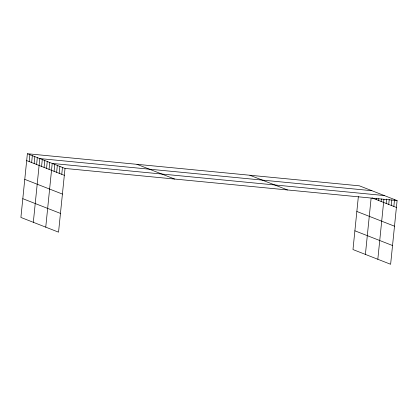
<?xml version="1.0" encoding="UTF-8"?>
<svg xmlns="http://www.w3.org/2000/svg" width="418" height="418" viewBox="0 0 418 418"><rect width="100%" height="100%" fill="white"/><g stroke="black" fill="none" stroke-linecap="round" stroke-linejoin="round"><path stroke-width="0.63" d="M27.374 153.725L20.9 217.444L58.551 232.162L65.02 168.444L27.374 153.725L359.449 185.838L397.1 200.556L390.626 264.275L352.98 249.556L358.357 196.596M29.161 161.573L29.856 154.697M31.643 162.545L32.343 155.668M34.13 163.516L34.825 156.64M36.612 164.488L37.312 157.612M33.325 222.298L39.799 158.584L371.874 190.697M41.581 166.432L42.281 159.556M44.068 167.404L44.768 160.522M46.555 168.376L47.25 161.494M49.037 169.347L49.737 162.466M45.75 227.157L52.219 163.438L384.299 195.551M54.084 171.317L54.779 164.441M56.644 172.32L57.339 165.439M59.204 173.318L59.899 166.442M61.765 174.322L62.46 167.446M365.405 254.416L371.111 198.221M376.148 199.517L376.273 198.268M378.63 200.488L378.823 198.613M381.117 201.46L381.368 198.958M377.825 259.27L383.917 199.302M386.159 203.43L386.603 199.057M388.719 204.433L389.231 199.433M391.279 205.431L391.854 199.804M393.84 206.435L394.54 199.558M65.02 168.444L397.1 200.556M372.172 197.96L396.4 207.438M356.847 211.471L394.498 226.19M249.865 175.241L287.516 189.96M354.882 230.799L392.533 245.518M136.958 164.321L174.609 179.04M26.674 160.601L64.325 175.32M24.766 179.359L62.418 194.077M22.807 198.686L60.453 213.405"/></g></svg>
